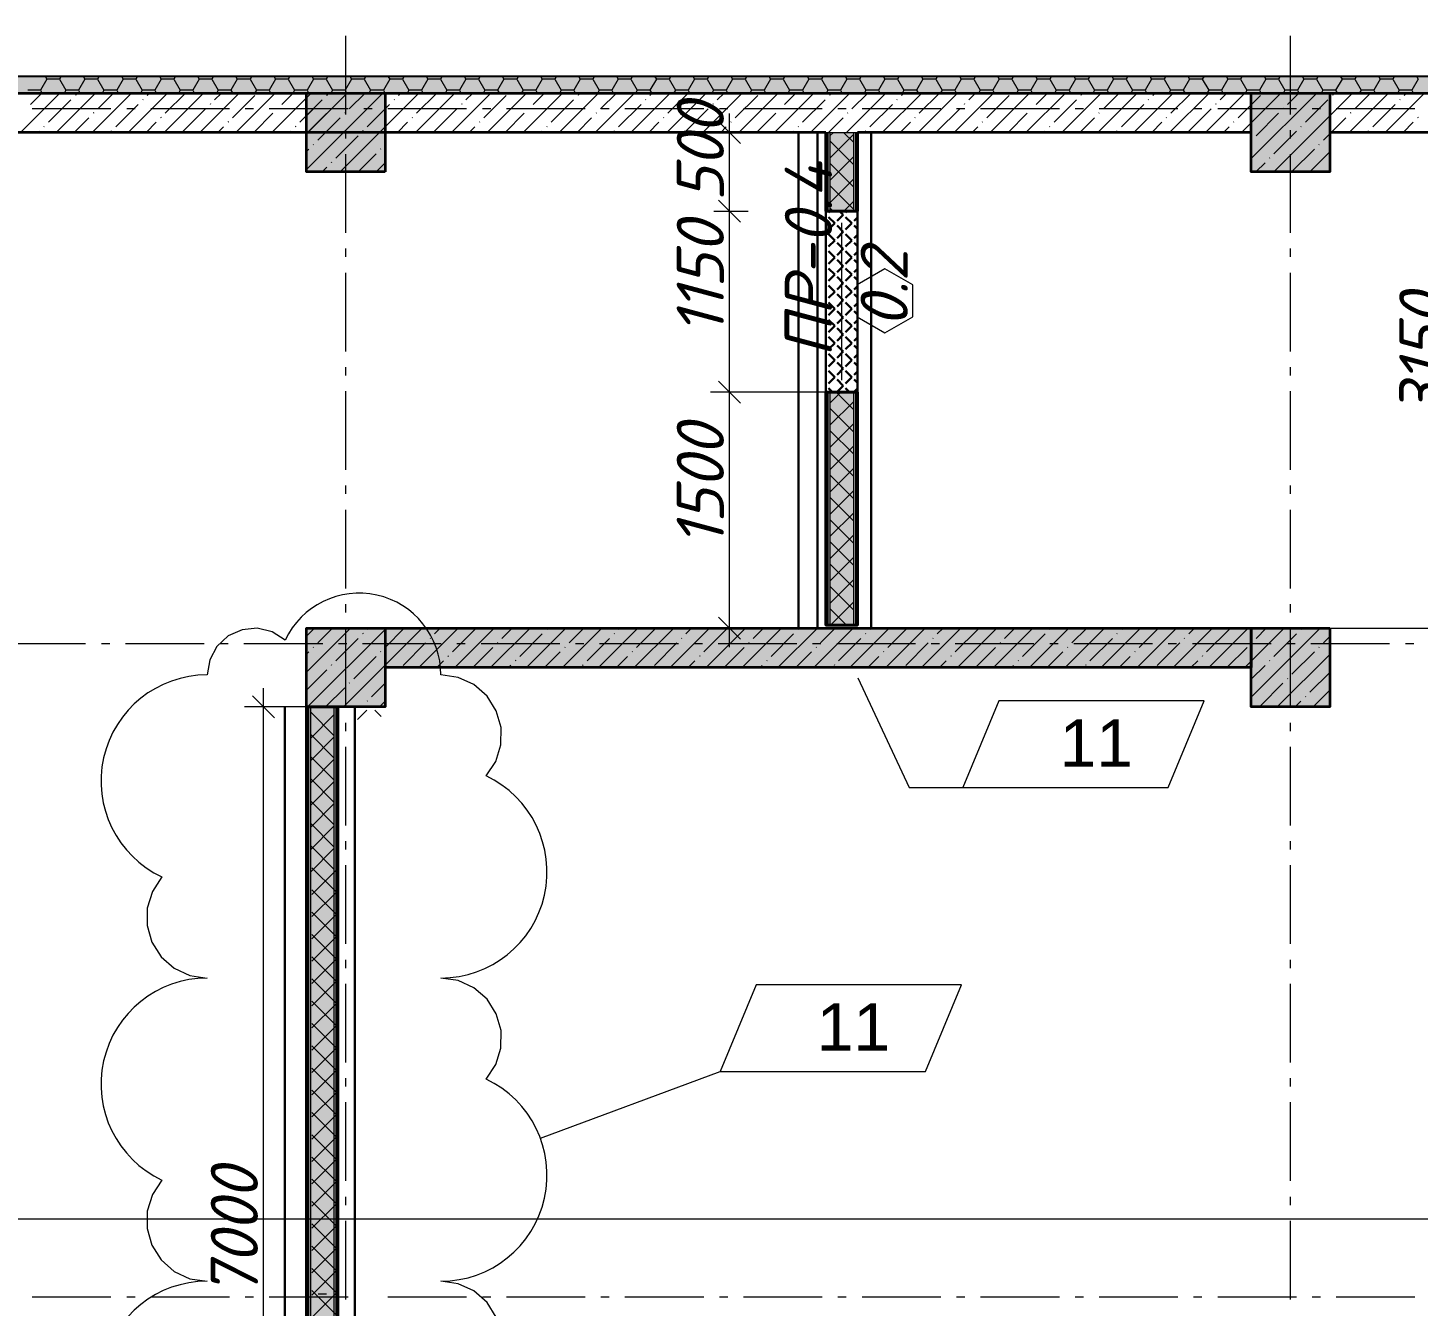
# Model space of a CAD drawing. Header units: millimetres. Extents: x -81576 to 1046824, y -248937 to 691537.
# Drawn here: x 141525 to 150356, y 539514 to 547636 of the extents above; entities that cross this region are included whole.
import ezdxf

# ---------------------------------------------------------------- set-up
doc = ezdxf.new("R2010")
doc.units = ezdxf.units.MM
for name, color, linetype, lineweight in [('0)', 6, 'Continuous', 30), ('0) расчет', 172, 'Continuous', 30), ('0) факт', 80, 'Continuous', 30), ('0.1) дверной проем', 5, 'Continuous', 30), ('0.2) Шпаклевка подвала и баз и фин', 5, 'Continuous', 30)]:
    doc.layers.add(name, color=color, linetype=linetype, lineweight=lineweight)
doc.layers.add('PDF _Геометрия', color=7, linetype='Continuous', true_color=0x1d1d1d)
doc.layers.add('PDF _Сплошная заливка', color=7, linetype='Continuous', true_color=0xffffff)
doc.layers.add('PDF _Текст', color=7, linetype='Continuous')
doc.styles.add('PDF GOST-Common', font='arial.ttf')
doc.styles.add('PDF ISOCPEUR Italic', font='isocpeui.ttf')

msp = doc.modelspace()

# ---------------------------------------------------------------- hatches: boundary and pattern name
at = {"layer": '0)', "transparency": 33554559}
for points in [[(146594.5, 546471.5), (146607, 546471.5), (146607, 546971.5), (146594.5, 546971.5)], [(146607, 546471.5), (146619.5, 546471.5), (146619.5, 546971.5), (146607, 546971.5)], [(146619.5, 546471.5), (146769.5, 546471.5), (146769.5, 546971.5), (146619.5, 546971.5)], [(146769.5, 546471.5), (146782, 546471.5), (146782, 546971.5), (146769.5, 546971.5)], [(146794.5, 546471.5), (146794.5, 546971.5), (146782, 546971.5), (146782, 546471.5)], [(146594.5, 543841.5), (146607, 543841.5), (146607, 545321.5), (146594.5, 545321.5)], [(146619.5, 543841.5), (146619.5, 545321.5), (146607, 545321.5), (146607, 543841.5)], [(146769.5, 543841.5), (146769.5, 545321.5), (146619.5, 545321.5), (146619.5, 543841.5)], [(146782, 543841.5), (146782, 545321.5), (146769.5, 545321.5), (146769.5, 543841.5)], [(146782, 543841.5), (146794.5, 543841.5), (146794.5, 545321.5), (146782, 545321.5)], [(143307, 536361.5), (143307, 543321.5), (143294.5, 543321.5), (143294.5, 536361.5)], [(143319.5, 536361.5), (143319.5, 543321.5), (143307, 543321.5), (143307, 536361.5)], [(143469.5, 536361.5), (143469.5, 543321.5), (143319.5, 543321.5), (143319.5, 536361.5)], [(143482, 536361.5), (143482, 543321.5), (143469.5, 543321.5), (143469.5, 536361.5)], [(143494.5, 536361.5), (143494.5, 543321.5), (143482, 543321.5), (143482, 536361.5)]]:
    msp.add_hatch(color=256, dxfattribs=at).paths.add_polyline_path(points)
at = {"layer": '0.1) дверной проем', "transparency": 33554687}
h = msp.add_hatch(dxfattribs=at)
h.set_pattern_fill('ANGLE', color=256, scale=11, angle=135)
h.set_pattern_definition([(135, (820185.6, 442133.566), (-54.3305495, -54.3305495), [55.88, -20.955]), (225, (820185.6, 442133.566), (54.3305495, -54.3305495), [55.88, -20.955])])
h.paths.add_polyline_path([(146594.5, 545321.5), (146594.5, 546471.5), (146794.5, 546471.5), (146794.5, 545321.5)])
at = {"layer": 'PDF _Сплошная заливка', "true_color": 0x636466, "transparency": 33554559}
for points in [[(173342.5, 547223.5), (173342.5, 547323.5), (122496.5, 547323.5), (122496.5, 547223.5)], [(173334.5, 547323.5), (173334.5, 547331.5), (122596.5, 547331.5), (122596.5, 547323.5)], [(143294.5, 546721.5), (143794.5, 546721.5), (143794.5, 547221.5), (143294.5, 547221.5)], [(149294.5, 546721.5), (149794.5, 546721.5), (149794.5, 547221.5), (149294.5, 547221.5)], [(143294.5, 543321.5), (143794.5, 543321.5), (143794.5, 543821.5), (143294.5, 543821.5)], [(149294.5, 543571.5), (149294.5, 543821.5), (143794.5, 543821.5), (143794.5, 543571.5)], [(149294.5, 543321.5), (149794.5, 543321.5), (149794.5, 543821.5), (149294.5, 543821.5)]]:
    msp.add_hatch(color=251, dxfattribs=at).paths.add_polyline_path(points)

# ---------------------------------------------------------------- linework, layer by layer
at = {"layer": '0)', "lineweight": 40}
msp.add_lwpolyline([(146794.5, 546971.5), (146794.5, 546471.5), (146594.5, 546471.5), (146594.5, 546971.5)], dxfattribs=at)
at = {"layer": '0)', "lineweight": 9}
for points in [[(146594.5, 546971.5), (146607, 546971.5), (146607, 546471.5)], [(146619.5, 546971.5), (146619.5, 546471.5)], [(146769.5, 546971.5), (146769.5, 546471.5)], [(146782, 546971.5), (146782, 546471.5)], [(146619.5, 546916.9), (146769.5, 546766.9)], [(146769.5, 546816.1), (146619.5, 546666.1)], [(146619.5, 546775.5), (146769.5, 546625.5)], [(146769.5, 546674.6), (146619.5, 546524.6)], [(146619.5, 546634), (146769.5, 546484)], [(146607, 545321.5), (146607, 543841.5)], [(146619.5, 545321.5), (146619.5, 543841.5)], [(146769.5, 545321.5), (146769.5, 543841.5)], [(146782, 545321.5), (146782, 543841.5)], [(146619.5, 545219.8), (146769.5, 545069.8)], [(146769.5, 545119), (146619.5, 544969)], [(146619.5, 545078.4), (146769.5, 544928.4)], [(146769.5, 544977.6), (146619.5, 544827.6)], [(146619.5, 544937), (146769.5, 544787)], [(146769.5, 544836.2), (146619.5, 544686.2)], [(146619.5, 544795.6), (146769.5, 544645.6)], [(146769.5, 544694.7), (146619.5, 544544.7)], [(146619.5, 544654.1), (146769.5, 544504.1)], [(146769.5, 544553.3), (146619.5, 544403.3)], [(146619.5, 544512.7), (146769.5, 544362.7)], [(146769.5, 544411.9), (146619.5, 544261.9)], [(146619.5, 544371.3), (146769.5, 544221.3)], [(143307, 543321.5), (143307, 536361.5)], [(143319.5, 543321.5), (143319.5, 536361.5)], [(143469.5, 543321.5), (143469.5, 536361.5)], [(143482, 543321.5), (143482, 536361.5)], [(143319.5, 543148.7), (143469.5, 542998.7)], [(143469.5, 543128.9), (143319.5, 542978.9)], [(143319.5, 543007.2), (143469.5, 542857.2)], [(143469.5, 542987.5), (143319.5, 542837.5)], [(143329.2, 541875.9), (143479.2, 541725.9)], [(143479.2, 541856.2), (143329.2, 541706.1)], [(143329.2, 541734.4), (143479.2, 541584.4)], [(143479.2, 541714.7), (143329.2, 541564.7)], [(143329.2, 541593), (143479.2, 541443)], [(143479.2, 541573.3), (143329.2, 541423.3)], [(143329.2, 541451.6), (143479.2, 541301.6)], [(143479.2, 541431.9), (143329.2, 541281.9)], [(143329.2, 541168.8), (143479.2, 541018.8)], [(143479.2, 541149), (143329.2, 540999)]]:
    msp.add_lwpolyline(points, dxfattribs=at)
at = {"layer": '0)', "lineweight": 40}
for points in [[(146594.5, 545321.5), (146794.5, 545321.5), (146794.5, 543841.5), (146594.5, 543841.5)], [(143294.5, 543321.5), (143494.5, 543321.5), (143494.5, 536361.5), (143294.5, 536361.5)]]:
    msp.add_lwpolyline(points, close=True, dxfattribs=at)
at = {"layer": '0) расчет'}
for points in [[(146539.5, 543821.5), (146539.5, 546971.5)], [(143601.4, 536321.5), (143601.4, 543321.5)]]:
    msp.add_lwpolyline(points, dxfattribs=at)
at = {"layer": '0) расчет', "color": 1, "lineweight": 9}
msp.add_lwpolyline([(144500.5, 539445.2), (144441.5, 539538.5), (144358.4, 539611.2), (144258.1, 539657.3), (144148.9, 539673.2, 0.801089), (144436, 540957), (144497, 541049), (144529.5, 541154.5), (144530.7, 541264.9), (144500.5, 541371.1), (144441.5, 541464.3), (144358.4, 541537), (144258.1, 541583.2), (144148.9, 541599, 0.801088), (144436, 542882.8), (144497, 542974.8), (144529.5, 543080.3), (144530.7, 543190.7), (144500.5, 543296.9), (144441.5, 543390.1), (144358.4, 543462.8), (144258.1, 543509), (144148.9, 543524.8, 0.801088), (143159.1, 543746.1), (143077.1, 543798.1), (142982.7, 543820.9), (142885.9, 543812), (142797.3, 543772.4), (142726.1, 543706.2), (142680.1, 543620.6), (142664.2, 543524.8, 0.801088), (142377.2, 542240.9), (142316.1, 542148.9), (142283.7, 542043.4), (142282.5, 541933.1), (142312.6, 541826.9), (142371.7, 541733.6), (142454.7, 541660.9), (142555, 541614.8), (142664.2, 541599, 0.801089), (142377.2, 540315.1), (142316.1, 540223.1), (142283.7, 540117.6), (142282.5, 540007.3), (142312.6, 539901.1), (142371.7, 539807.8), (142454.7, 539735.1), (142555, 539689), (142664.2, 539673.2, 0.801088), (142377.2, 538389.3)], format="xyb", dxfattribs=at)
at = {"layer": '0) факт'}
for points in [[(146539.5, 543821.5), (146539.5, 546971.5)], [(143601.4, 536321.5), (143601.4, 543321.5)]]:
    msp.add_lwpolyline(points, dxfattribs=at)
at = {"layer": '0.1) дверной проем'}
msp.add_lwpolyline([(146594.5, 545321.5), (146594.5, 546471.5), (146794.5, 546471.5), (146794.5, 545321.5)], close=True, dxfattribs=at)
at = {"layer": '0.2) Шпаклевка подвала и баз и фин'}
for points in [[(146881.6, 543821.5), (146881.6, 546971.5)], [(146419.9, 543816), (146419.9, 546966)], [(143158, 543321.5), (143158, 536321.5)], [(143601.4, 543321.5), (143601.4, 536321.5)]]:
    msp.add_lwpolyline(points, dxfattribs=at)
at = {"layer": 'PDF _Геометрия', "color": 7, "lineweight": 9}
for points in [[(96492.5, 562848.6), (96492.5, 585473.6), (122496.5, 585473.6), (122496.5, 547331.5), (122496.5, 547221.5), (122494.5, 547221.5), (122494.5, 547223.5), (173334.5, 547223.5), (173444.5, 547223.5), (173444.5, 547221.5), (173442.5, 547221.5), (173442.5, 550136.5), (173442.5, 550246.5), (173444.5, 550246.5), (170404.5, 550246.5), (170396.5, 550246.5)], [(143544.5, 547085.8), (143544.5, 547585.8)], [(149544.5, 547085.8), (149544.5, 547585.8)], [(173342.5, 547223.5), (173342.5, 547221.5), (173334.5, 547221.5), (122494.5, 547221.5), (122494.5, 547323.5), (122496.5, 547323.5)], [(142053.2, 547121.5), (141553.2, 547121.5)], [(142206.1, 547121.5), (142153.2, 547121.5)], [(142806.1, 547121.5), (142306.1, 547121.5)], [(142959, 547121.5), (142906.1, 547121.5)], [(143559, 547121.5), (143059, 547121.5)], [(143712, 547121.5), (143659, 547121.5)], [(144312, 547121.5), (143812, 547121.5)], [(144464.9, 547121.5), (144412, 547121.5)], [(145064.9, 547121.5), (144564.9, 547121.5)], [(145217.8, 547121.5), (145164.9, 547121.5)], [(145817.8, 547121.5), (145317.8, 547121.5)], [(145970.7, 547121.5), (145917.8, 547121.5)], [(145981, 543701.5), (145981, 545321.5), (145981, 546471.5), (145981, 547091.5)], [(146570.7, 547121.5), (146070.7, 547121.5)], [(146723.6, 547121.5), (146670.7, 547121.5)], [(147323.6, 547121.5), (146823.6, 547121.5)], [(147476.5, 547121.5), (147423.6, 547121.5)], [(148076.5, 547121.5), (147576.5, 547121.5)], [(148229.5, 547121.5), (148176.5, 547121.5)], [(148829.5, 547121.5), (148329.5, 547121.5)], [(148982.4, 547121.5), (148929.5, 547121.5)], [(149582.4, 547121.5), (149082.4, 547121.5)], [(149735.3, 547121.5), (149682.4, 547121.5)], [(150335.3, 547121.5), (149835.3, 547121.5)], [(143544.5, 546932.9), (143544.5, 546985.8)], [(145882, 546971.5), (145981, 546971.5), (146101, 546971.5)], [(145911, 547041.5), (145981, 546971.5), (146051, 546901.5)], [(146607, 546971.5), (146619.5, 546971.5), (146769.5, 546971.5), (146782, 546971.5), (146794.5, 546971.5)], [(149544.5, 546932.9), (149544.5, 546985.8)], [(143544.5, 546332.9), (143544.5, 546832.9)], [(149544.5, 546332.9), (149544.5, 546832.9)], [(145911, 546541.5), (145981, 546471.5), (146051, 546401.5)], [(145882, 546471.5), (145981, 546471.5), (146101, 546471.5)], [(146694.5, 545396.5), (146694.5, 546396.5)], [(143544.5, 546180), (143544.5, 546232.9)], [(149544.5, 546180), (149544.5, 546232.9)], [(143544.5, 545580), (143544.5, 546080)], [(149544.5, 545580), (149544.5, 546080)], [(143544.5, 545427.1), (143544.5, 545480)], [(149544.5, 545427.1), (149544.5, 545480)], [(145911, 545391.5), (145981, 545321.5), (146051, 545251.5)], [(143544.5, 544827.1), (143544.5, 545327.1)], [(146594.5, 545321.5), (145981, 545321.5), (145861, 545321.5)], [(149544.5, 544827.1), (149544.5, 545327.1)], [(146794.5, 545078.5), (146794.5, 545071.5)], [(143544.5, 544674.2), (143544.5, 544727.1)], [(149544.5, 544674.2), (149544.5, 544727.1)], [(143544.5, 544074.2), (143544.5, 544574.2)], [(149544.5, 544074.2), (149544.5, 544574.2)], [(143544.5, 543921.3), (143544.5, 543974.2)], [(149544.5, 543921.3), (149544.5, 543974.2)], [(145911, 543891.5), (145981, 543821.5), (146051, 543751.5)], [(143544.5, 543321.3), (143544.5, 543821.3)], [(146246.8, 543821.5), (145981, 543821.5), (145861, 543821.5)], [(149544.5, 543321.3), (149544.5, 543821.3)], [(149794.5, 543821.5), (150570.2, 543821.5), (150690.2, 543821.5)], [(141892.1, 543721.5), (141392.1, 543721.5)], [(142045, 543721.5), (141992.1, 543721.5)], [(142645, 543721.5), (142145, 543721.5)], [(142797.9, 543721.5), (142745, 543721.5)], [(143397.9, 543721.5), (142897.9, 543721.5)], [(143550.8, 543721.5), (143497.9, 543721.5)], [(144150.8, 543721.5), (143650.8, 543721.5)], [(144303.7, 543721.5), (144250.8, 543721.5)], [(144903.8, 543721.5), (144403.7, 543721.5)], [(145056.7, 543721.5), (145003.8, 543721.5)], [(145656.7, 543721.5), (145156.7, 543721.5)], [(145809.6, 543721.5), (145756.7, 543721.5)], [(146409.6, 543721.5), (145909.6, 543721.5)], [(146562.5, 543721.5), (146509.6, 543721.5)], [(147162.5, 543721.5), (146662.5, 543721.5)], [(147315.4, 543721.5), (147262.5, 543721.5)], [(147915.4, 543721.5), (147415.4, 543721.5)], [(148068.3, 543721.5), (148015.4, 543721.5)], [(148668.3, 543721.5), (148168.3, 543721.5)], [(148821.3, 543721.5), (148768.3, 543721.5)], [(149421.3, 543721.5), (148921.3, 543721.5)], [(149574.2, 543721.5), (149521.3, 543721.5)], [(150174.2, 543721.5), (149674.2, 543721.5)], [(150327.1, 543721.5), (150274.2, 543721.5)], [(143021.4, 536201.5), (143021.4, 543441.5)], [(146796.3, 543506), (147122.9, 542809.2), (147463.8, 542809.2)], [(142951.4, 543391.5), (143021.4, 543321.5), (143091.4, 543251.5)], [(143294.5, 543321.5), (143021.4, 543321.5), (142901.4, 543321.5)], [(143544.5, 543168.3), (143544.5, 543221.3)], [(149544.5, 543168.3), (149544.5, 543221.3)], [(143544.5, 542568.3), (143544.5, 543068.3)], [(149544.5, 542568.3), (149544.5, 543068.3)], [(143544.5, 542415.4), (143544.5, 542468.3)], [(149544.5, 542415.4), (149544.5, 542468.3)], [(143544.5, 541815.4), (143544.5, 542315.4)], [(149544.5, 541815.4), (149544.5, 542315.4)], [(143544.5, 541662.5), (143544.5, 541715.4)], [(149544.5, 541662.5), (149544.5, 541715.4)], [(143544.5, 541062.5), (143544.5, 541562.5)], [(149544.5, 541062.5), (149544.5, 541562.5)], [(144780.8, 540581.8), (145922, 541005.6)], [(143544.5, 540909.6), (143544.5, 540962.5)], [(149544.5, 540909.6), (149544.5, 540962.5)], [(143544.5, 540309.6), (143544.5, 540809.6)], [(149544.5, 540309.6), (149544.5, 540809.6)], [(143544.5, 540156.7), (143544.5, 540209.6)], [(149544.5, 540156.7), (149544.5, 540209.6)], [(143544.5, 539556.7), (143544.5, 540056.7)], [(149544.5, 539556.7), (149544.5, 540056.7)], [(142053.2, 539571.5), (141553.2, 539571.5)], [(142206.1, 539571.5), (142153.2, 539571.5)], [(142806.1, 539571.5), (142306.1, 539571.5)], [(142959, 539571.5), (142906.1, 539571.5)], [(143559, 539571.5), (143059, 539571.5)], [(143421.6, 539591.5), (143368.7, 539591.5)], [(144312, 539571.5), (143812, 539571.5)], [(144464.9, 539571.5), (144412, 539571.5)], [(145064.9, 539571.5), (144564.9, 539571.5)], [(145217.8, 539571.5), (145164.9, 539571.5)], [(145817.8, 539571.5), (145317.8, 539571.5)], [(145970.7, 539571.5), (145917.8, 539571.5)], [(146570.7, 539571.5), (146070.7, 539571.5)], [(146723.6, 539571.5), (146670.7, 539571.5)], [(147323.6, 539571.5), (146823.6, 539571.5)], [(147476.5, 539571.5), (147423.6, 539571.5)], [(148076.5, 539571.5), (147576.5, 539571.5)], [(148229.5, 539571.5), (148176.5, 539571.5)], [(148829.5, 539571.5), (148329.5, 539571.5)], [(148982.4, 539571.5), (148929.5, 539571.5)], [(149582.4, 539571.5), (149082.4, 539571.5)], [(149735.3, 539571.5), (149682.4, 539571.5)], [(150335.3, 539571.5), (149835.3, 539571.5)]]:
    msp.add_lwpolyline(points, dxfattribs=at)
at = {"layer": 'PDF _Геометрия', "color": 7, "lineweight": 35}
for points in [[(124744.5, 546971.5), (124744.5, 547221.5), (119099.5, 547221.5), (108544.5, 547221.5), (104419.5, 547221.5), (103764.5, 547221.5), (103764.5, 546971.5), (104419.5, 546971.5), (108544.5, 546971.5), (119099.5, 546971.5), (124744.5, 546971.5), (122554.5, 546971.5), (122554.5, 547221.5), (173444.5, 547221.5), (173444.5, 550246.5), (170319.5, 550246.5), (170319.5, 550496.5), (173444.5, 550496.5), (173444.5, 556296.6), (170294.5, 556296.6)], [(146594.5, 546971.5), (140794.5, 546971.5)], [(149294.5, 546971.5), (146794.5, 546971.5)], [(152294.5, 546971.5), (149794.5, 546971.5)], [(143734.5, 543821.5), (149294.5, 543821.5), (149294.5, 543571.5), (143794.5, 543571.5)]]:
    msp.add_lwpolyline(points, dxfattribs=at)
at = {"layer": 'PDF _Геометрия', "color": 7, "lineweight": 13}
for points in [[(173334.5, 547323.5), (122596.5, 547323.5)], [(122604.5, 547331.5), (173334.5, 547331.5)]]:
    msp.add_lwpolyline(points, dxfattribs=at)
at = {"layer": 'PDF _Геометрия', "lineweight": 9}
for points in [[(141637.4, 547323.5), (141646, 547308.7)], [(141735.2, 547323.5), (141726.7, 547308.7)], [(141879.3, 547323.5), (141887.9, 547308.7)], [(141977.2, 547323.5), (141968.6, 547308.7)], [(142121.3, 547323.5), (142129.9, 547308.7)], [(142219.1, 547323.5), (142210.5, 547308.7)], [(142363.2, 547323.5), (142371.8, 547308.7)], [(142461, 547323.5), (142452.5, 547308.7)], [(142605.2, 547323.5), (142613.7, 547308.7)], [(142703, 547323.5), (142694.4, 547308.7)], [(142847.1, 547323.5), (142855.7, 547308.7)], [(142944.9, 547323.5), (142936.3, 547308.7)], [(143089, 547323.5), (143097.6, 547308.7)], [(143186.9, 547323.5), (143178.3, 547308.7)], [(143331, 547323.5), (143339.6, 547308.7)], [(143428.8, 547323.5), (143420.2, 547308.7)], [(143572.9, 547323.5), (143581.5, 547308.7)], [(143670.7, 547323.5), (143662.1, 547308.7)], [(143814.8, 547323.5), (143823.4, 547308.7)], [(143912.7, 547323.5), (143904.1, 547308.7)], [(144056.8, 547323.5), (144065.4, 547308.7)], [(144154.6, 547323.5), (144146, 547308.7)], [(144298.7, 547323.5), (144307.3, 547308.7)], [(144396.5, 547323.5), (144387.9, 547308.7)], [(144540.6, 547323.5), (144549.2, 547308.7)], [(144638.5, 547323.5), (144629.9, 547308.7)], [(144782.6, 547323.5), (144791.2, 547308.7)], [(144880.4, 547323.5), (144871.8, 547308.7)], [(145024.5, 547323.5), (145033.1, 547308.7)], [(145122.3, 547323.5), (145113.7, 547308.7)], [(145266.4, 547323.5), (145275, 547308.7)], [(145364.3, 547323.5), (145355.7, 547308.7)], [(145508.4, 547323.5), (145517, 547308.7)], [(145606.2, 547323.5), (145597.6, 547308.7)], [(145750.3, 547323.5), (145758.9, 547308.7)], [(145848.1, 547323.5), (145839.5, 547308.7)], [(145992.2, 547323.5), (146000.8, 547308.7)], [(146090.1, 547323.5), (146081.5, 547308.7)], [(146234.2, 547323.5), (146242.8, 547308.7)], [(146332, 547323.5), (146323.4, 547308.7)], [(146476.1, 547323.5), (146484.7, 547308.7)], [(146573.9, 547323.5), (146565.4, 547308.7)], [(146718.1, 547323.5), (146726.6, 547308.7)], [(146815.9, 547323.5), (146807.3, 547308.7)], [(146960, 547323.5), (146968.6, 547308.7)], [(147057.8, 547323.5), (147049.2, 547308.7)], [(147201.9, 547323.5), (147210.5, 547308.7)], [(147299.7, 547323.5), (147291.2, 547308.7)], [(147443.9, 547323.5), (147452.4, 547308.7)], [(147541.7, 547323.5), (147533.1, 547308.7)], [(147685.8, 547323.5), (147694.4, 547308.7)], [(147783.6, 547323.5), (147775, 547308.7)], [(147927.7, 547323.5), (147936.3, 547308.7)], [(148025.6, 547323.5), (148017, 547308.7)], [(148169.7, 547323.5), (148178.3, 547308.7)], [(148267.5, 547323.5), (148258.9, 547308.7)], [(148411.6, 547323.5), (148420.2, 547308.7)], [(148509.4, 547323.5), (148500.8, 547308.7)], [(148653.5, 547323.5), (148662.1, 547308.7)], [(148751.4, 547323.5), (148742.8, 547308.7)], [(148895.5, 547323.5), (148904.1, 547308.7)], [(148993.3, 547323.5), (148984.7, 547308.7)], [(149137.4, 547323.5), (149146, 547308.7)], [(149235.2, 547323.5), (149226.6, 547308.7)], [(149379.3, 547323.5), (149387.9, 547308.7)], [(149477.2, 547323.5), (149468.6, 547308.7)], [(149621.3, 547323.5), (149629.9, 547308.7)], [(149719.1, 547323.5), (149710.5, 547308.7)], [(149863.2, 547323.5), (149871.8, 547308.7)], [(149961, 547323.5), (149952.4, 547308.7)], [(150105.1, 547323.5), (150113.7, 547308.7)], [(150203, 547323.5), (150194.4, 547308.7)], [(150347.1, 547323.5), (150355.7, 547308.7)], [(141605.7, 547238.8), (141525, 547238.8)], [(141646, 547308.7), (141605.7, 547238.8)], [(141605.7, 547238.8), (141614.5, 547223.5)], [(141726.7, 547308.7), (141646, 547308.7)], [(141726.7, 547308.7), (141767, 547238.8)], [(141767, 547238.8), (141758.2, 547223.5)], [(141847.6, 547238.8), (141767, 547238.8)], [(141887.9, 547308.7), (141847.6, 547238.8)], [(141847.6, 547238.8), (141856.4, 547223.5)], [(141968.6, 547308.7), (141887.9, 547308.7)], [(141968.6, 547308.7), (142008.9, 547238.8)], [(142008.9, 547238.8), (142000.1, 547223.5)], [(142089.6, 547238.8), (142008.9, 547238.8)], [(142129.9, 547308.7), (142089.6, 547238.8)], [(142089.6, 547238.8), (142098.4, 547223.5)], [(142210.5, 547308.7), (142129.9, 547308.7)], [(142210.5, 547308.7), (142250.8, 547238.8)], [(142250.8, 547238.8), (142242, 547223.5)], [(142331.5, 547238.8), (142250.9, 547238.8)], [(142371.8, 547308.7), (142331.5, 547238.8)], [(142331.5, 547238.8), (142340.3, 547223.5)], [(142452.5, 547308.7), (142371.8, 547308.7)], [(142452.5, 547308.7), (142492.8, 547238.8)], [(142492.8, 547238.8), (142484, 547223.5)], [(142573.4, 547238.8), (142492.8, 547238.8)], [(142613.7, 547308.7), (142573.4, 547238.8)], [(142573.4, 547238.8), (142582.2, 547223.5)], [(142694.4, 547308.7), (142613.8, 547308.7)], [(142694.4, 547308.7), (142734.7, 547238.8)], [(142734.7, 547238.8), (142725.9, 547223.5)], [(142815.4, 547238.8), (142734.7, 547238.8)], [(142855.7, 547308.7), (142815.4, 547238.8)], [(142815.4, 547238.8), (142824.2, 547223.5)], [(142936.3, 547308.7), (142855.7, 547308.7)], [(142936.3, 547308.7), (142976.6, 547238.8)], [(142976.7, 547238.8), (142967.8, 547223.5)], [(143057.3, 547238.8), (142976.7, 547238.8)], [(143097.6, 547308.7), (143057.3, 547238.8)], [(143057.3, 547238.8), (143066.1, 547223.5)], [(143178.3, 547308.7), (143097.6, 547308.7)], [(143178.3, 547308.7), (143218.6, 547238.8)], [(143218.6, 547238.8), (143209.8, 547223.5)], [(143299.2, 547238.8), (143218.6, 547238.8)], [(143339.6, 547308.7), (143299.2, 547238.8)], [(143299.2, 547238.8), (143308, 547223.5)], [(143420.2, 547308.7), (143339.6, 547308.7)], [(143420.2, 547308.7), (143460.5, 547238.8)], [(143460.5, 547238.8), (143451.7, 547223.5)], [(143541.2, 547238.8), (143460.5, 547238.8)], [(143581.5, 547308.7), (143541.2, 547238.8)], [(143541.2, 547238.8), (143550, 547223.5)], [(143662.1, 547308.7), (143581.5, 547308.7)], [(143662.1, 547308.7), (143702.5, 547238.8)], [(143702.5, 547238.8), (143693.6, 547223.5)], [(143783.1, 547238.8), (143702.5, 547238.8)], [(143823.4, 547308.7), (143783.1, 547238.8)], [(143783.1, 547238.8), (143791.9, 547223.5)], [(143904.1, 547308.7), (143823.4, 547308.7)], [(143904.1, 547308.7), (143944.4, 547238.8)], [(143944.4, 547238.8), (143935.6, 547223.5)], [(144025, 547238.8), (143944.4, 547238.8)], [(144065.4, 547308.7), (144025, 547238.8)], [(144025, 547238.8), (144033.9, 547223.5)], [(144146, 547308.7), (144065.4, 547308.7)], [(144146, 547308.7), (144186.3, 547238.8)], [(144186.3, 547238.8), (144177.5, 547223.5)], [(144267, 547238.8), (144186.3, 547238.8)], [(144307.3, 547308.7), (144267, 547238.8)], [(144267, 547238.8), (144275.8, 547223.5)], [(144387.9, 547308.7), (144307.3, 547308.7)], [(144387.9, 547308.7), (144428.3, 547238.8)], [(144428.3, 547238.8), (144419.4, 547223.5)], [(144508.9, 547238.8), (144428.3, 547238.8)], [(144549.2, 547308.7), (144508.9, 547238.8)], [(144508.9, 547238.8), (144517.7, 547223.5)], [(144629.9, 547308.7), (144549.2, 547308.7)], [(144629.9, 547308.7), (144670.2, 547238.8)], [(144670.2, 547238.8), (144661.4, 547223.5)], [(144750.8, 547238.8), (144670.2, 547238.8)], [(144791.2, 547308.7), (144750.8, 547238.8)], [(144750.8, 547238.8), (144759.7, 547223.5)], [(144871.8, 547308.7), (144791.2, 547308.7)], [(144871.8, 547308.7), (144912.1, 547238.8)], [(144912.1, 547238.8), (144903.3, 547223.5)], [(144992.8, 547238.8), (144912.1, 547238.8)], [(145033.1, 547308.7), (144992.8, 547238.8)], [(144992.8, 547238.8), (145001.6, 547223.5)], [(145113.8, 547308.7), (145033.1, 547308.7)], [(145113.7, 547308.7), (145154.1, 547238.8)], [(145154.1, 547238.8), (145145.2, 547223.5)], [(145234.7, 547238.8), (145154.1, 547238.8)], [(145275, 547308.7), (145234.7, 547238.8)], [(145234.7, 547238.8), (145243.5, 547223.5)], [(145355.7, 547308.7), (145275, 547308.7)], [(145355.7, 547308.7), (145396, 547238.8)], [(145396, 547238.8), (145387.2, 547223.5)], [(145476.7, 547238.8), (145396, 547238.8)], [(145517, 547308.7), (145476.6, 547238.8)], [(145476.6, 547238.8), (145485.5, 547223.5)], [(145597.6, 547308.7), (145517, 547308.7)], [(145597.6, 547308.7), (145637.9, 547238.8)], [(145637.9, 547238.8), (145629.1, 547223.5)], [(145718.6, 547238.8), (145637.9, 547238.8)], [(145758.9, 547308.7), (145718.6, 547238.8)], [(145718.6, 547238.8), (145727.4, 547223.5)], [(145839.6, 547308.7), (145758.9, 547308.7)], [(145839.5, 547308.7), (145879.9, 547238.8)], [(145879.9, 547238.8), (145871, 547223.5)], [(145960.5, 547238.8), (145879.9, 547238.8)], [(146000.8, 547308.7), (145960.5, 547238.8)], [(145960.5, 547238.8), (145969.3, 547223.5)], [(146081.5, 547308.7), (146000.8, 547308.7)], [(146081.5, 547308.7), (146121.8, 547238.8)], [(146121.8, 547238.8), (146113, 547223.5)], [(146202.5, 547238.8), (146121.8, 547238.8)], [(146242.8, 547308.7), (146202.5, 547238.8)], [(146202.5, 547238.8), (146211.3, 547223.5)], [(146323.4, 547308.7), (146242.8, 547308.7)], [(146323.4, 547308.7), (146363.7, 547238.8)], [(146363.7, 547238.8), (146354.9, 547223.5)], [(146444.4, 547238.8), (146363.7, 547238.8)], [(146484.7, 547308.7), (146444.4, 547238.8)], [(146444.4, 547238.8), (146453.2, 547223.5)], [(146565.4, 547308.7), (146484.7, 547308.7)], [(146565.4, 547308.7), (146605.7, 547238.8)], [(146605.7, 547238.8), (146596.9, 547223.5)], [(146686.3, 547238.8), (146605.7, 547238.8)], [(146726.6, 547308.7), (146686.3, 547238.8)], [(146686.3, 547238.8), (146695.1, 547223.5)], [(146807.3, 547308.7), (146726.7, 547308.7)], [(146807.3, 547308.7), (146847.6, 547238.8)], [(146847.6, 547238.8), (146838.8, 547223.5)], [(146928.3, 547238.8), (146847.6, 547238.8)], [(146968.6, 547308.7), (146928.3, 547238.8)], [(146928.3, 547238.8), (146937.1, 547223.5)], [(147049.2, 547308.7), (146968.6, 547308.7)], [(147049.2, 547308.7), (147089.5, 547238.8)], [(147089.5, 547238.8), (147080.7, 547223.5)], [(147170.2, 547238.8), (147089.6, 547238.8)], [(147210.5, 547308.7), (147170.2, 547238.8)], [(147170.2, 547238.8), (147179, 547223.5)], [(147291.2, 547308.7), (147210.5, 547308.7)], [(147291.2, 547308.7), (147331.5, 547238.8)], [(147331.5, 547238.8), (147322.7, 547223.5)], [(147412.1, 547238.8), (147331.5, 547238.8)], [(147452.5, 547308.7), (147412.1, 547238.8)], [(147412.1, 547238.8), (147420.9, 547223.5)], [(147533.1, 547308.7), (147452.5, 547308.7)], [(147533.1, 547308.7), (147573.4, 547238.8)], [(147573.4, 547238.8), (147564.6, 547223.5)], [(147654.1, 547238.8), (147573.4, 547238.8)], [(147694.4, 547308.7), (147654.1, 547238.8)], [(147654.1, 547238.8), (147662.9, 547223.5)], [(147775, 547308.7), (147694.4, 547308.7)], [(147775, 547308.7), (147815.4, 547238.8)], [(147815.4, 547238.8), (147806.5, 547223.5)], [(147896, 547238.8), (147815.4, 547238.8)], [(147936.3, 547308.7), (147896, 547238.8)], [(147896, 547238.8), (147904.8, 547223.5)], [(148017, 547308.7), (147936.3, 547308.7)], [(148017, 547308.7), (148057.3, 547238.8)], [(148057.3, 547238.8), (148048.5, 547223.5)], [(148137.9, 547238.8), (148057.3, 547238.8)], [(148178.3, 547308.7), (148137.9, 547238.8)], [(148137.9, 547238.8), (148146.8, 547223.5)], [(148258.9, 547308.7), (148178.3, 547308.7)], [(148258.9, 547308.7), (148299.2, 547238.8)], [(148299.2, 547238.8), (148290.4, 547223.5)], [(148379.9, 547238.8), (148299.2, 547238.8)], [(148420.2, 547308.7), (148379.9, 547238.8)], [(148379.9, 547238.8), (148388.7, 547223.5)], [(148500.8, 547308.7), (148420.2, 547308.7)], [(148500.8, 547308.7), (148541.2, 547238.8)], [(148541.2, 547238.8), (148532.3, 547223.5)], [(148621.8, 547238.8), (148541.2, 547238.8)], [(148662.1, 547308.7), (148621.8, 547238.8)], [(148621.8, 547238.8), (148630.6, 547223.5)], [(148742.8, 547308.7), (148662.1, 547308.7)], [(148742.8, 547308.7), (148783.1, 547238.8)], [(148783.1, 547238.8), (148774.3, 547223.5)], [(148863.7, 547238.8), (148783.1, 547238.8)], [(148904.1, 547308.7), (148863.7, 547238.8)], [(148863.7, 547238.8), (148872.6, 547223.5)], [(148984.7, 547308.7), (148904.1, 547308.7)], [(148984.7, 547308.7), (149025, 547238.8)], [(149025, 547238.8), (149016.2, 547223.5)], [(149105.7, 547238.8), (149025, 547238.8)], [(149146, 547308.7), (149105.7, 547238.8)], [(149105.7, 547238.8), (149114.5, 547223.5)], [(149226.6, 547308.7), (149146, 547308.7)], [(149226.6, 547308.7), (149267, 547238.8)], [(149267, 547238.8), (149258.1, 547223.5)], [(149347.6, 547238.8), (149267, 547238.8)], [(149387.9, 547308.7), (149347.6, 547238.8)], [(149347.6, 547238.8), (149356.4, 547223.5)], [(149468.6, 547308.7), (149387.9, 547308.7)], [(149468.6, 547308.7), (149508.9, 547238.8)], [(149508.9, 547238.8), (149500.1, 547223.5)], [(149589.6, 547238.8), (149508.9, 547238.8)], [(149629.9, 547308.7), (149589.5, 547238.8)], [(149589.5, 547238.8), (149598.4, 547223.5)], [(149710.5, 547308.7), (149629.9, 547308.7)], [(149710.5, 547308.7), (149750.8, 547238.8)], [(149750.8, 547238.8), (149742, 547223.5)], [(149831.5, 547238.8), (149750.8, 547238.8)], [(149871.8, 547308.7), (149831.5, 547238.8)], [(149831.5, 547238.8), (149840.3, 547223.5)], [(149952.5, 547308.7), (149871.8, 547308.7)], [(149952.4, 547308.7), (149992.8, 547238.8)], [(149992.8, 547238.8), (149983.9, 547223.5)], [(150073.4, 547238.8), (149992.8, 547238.8)], [(150113.7, 547308.7), (150073.4, 547238.8)], [(150073.4, 547238.8), (150082.2, 547223.5)], [(150194.4, 547308.7), (150113.7, 547308.7)], [(150194.4, 547308.7), (150234.7, 547238.8)], [(150234.7, 547238.8), (150225.9, 547223.5)], [(150315.4, 547238.8), (150234.7, 547238.8)], [(150355.7, 547308.7), (150315.3, 547238.8)], [(150315.3, 547238.8), (150324.2, 547223.5)], [(141727.9, 547221.5), (141477.9, 546971.5)], [(141613.9, 547221.5), (141541.9, 547149.6)], [(141798.5, 547178.1), (141655.9, 547035.5)], [(141956, 547221.5), (141706, 546971.5)], [(141829.4, 547209), (141827, 547206.6)], [(142184.1, 547221.5), (141934.1, 546971.5)], [(142070.1, 547221.5), (141969.6, 547121.1)], [(142226.2, 547149.6), (142083.6, 547007)], [(142412.2, 547221.5), (142162.2, 546971.5)], [(142257.1, 547180.5), (142254.7, 547178.1)], [(142298.2, 547221.5), (142283.2, 547206.6)], [(142640.3, 547221.5), (142390.3, 546971.5)], [(142526.3, 547221.5), (142397.3, 547092.5)], [(142868.4, 547221.5), (142618.4, 546971.5)], [(142684.7, 547151.9), (142682.4, 547149.6)], [(142754.4, 547221.5), (142710.9, 547178.1)], [(142967.5, 547206.6), (142824.9, 547064)], [(143096.5, 547221.5), (142846.5, 546971.5)], [(143294.5, 547191.4), (143324.6, 547221.5), (143074.6, 546971.5)], [(143210.6, 547221.5), (143138.6, 547149.6)], [(143294.5, 547077.4), (143395.2, 547178.1), (143252.6, 547035.5)], [(143294.5, 546963.3), (143552.7, 547221.5), (143302.7, 546971.5)], [(143294.5, 546735.2), (143780.8, 547221.5), (143530.8, 546971.5)], [(143822.9, 547149.6), (143680.3, 547007), (143794.5, 547121.2)], [(144008.9, 547221.5), (143758.9, 546971.5)], [(143853.8, 547180.5), (143851.4, 547178.1)], [(143894.8, 547221.5), (143879.9, 547206.6)], [(144237, 547221.5), (143987, 546971.5)], [(144122.9, 547221.5), (143993.9, 547092.5)], [(144465.1, 547221.5), (144215.1, 546971.5)], [(144281.4, 547151.9), (144279.1, 547149.6)], [(144351, 547221.5), (144307.6, 547178.1)], [(144564.2, 547206.6), (144421.6, 547064)], [(144693.2, 547221.5), (144443.2, 546971.5)], [(144921.3, 547221.5), (144671.3, 546971.5)], [(144807.2, 547221.5), (144735.3, 547149.6)], [(144991.9, 547178.1), (144849.3, 547035.5)], [(145149.4, 547221.5), (144899.4, 546971.5)], [(145022.8, 547209), (145020.4, 547206.6)], [(145377.5, 547221.5), (145127.5, 546971.5)], [(145263.4, 547221.5), (145162.9, 547121.1)], [(145419.6, 547149.6), (145277, 547007)], [(145605.6, 547221.5), (145355.6, 546971.5)], [(145450.4, 547180.5), (145448.1, 547178.1)], [(145491.5, 547221.5), (145476.6, 547206.6)], [(145833.7, 547221.5), (145583.7, 546971.5)], [(145719.6, 547221.5), (145590.6, 547092.5)], [(146061.8, 547221.5), (145811.8, 546971.5)], [(145878.1, 547151.9), (145875.8, 547149.6)], [(145947.7, 547221.5), (145904.3, 547178.1)], [(146160.9, 547206.6), (146018.3, 547064)], [(146289.9, 547221.5), (146039.9, 546971.5)], [(146518, 547221.5), (146268, 546971.5)], [(146403.9, 547221.5), (146332, 547149.6)], [(146588.6, 547178.1), (146446, 547035.5)], [(146746.1, 547221.5), (146496.1, 546971.5)], [(146619.4, 547209), (146617.1, 547206.6)], [(146974.2, 547221.5), (146724.2, 546971.5)], [(146860.1, 547221.5), (146759.6, 547121.1)], [(147016.3, 547149.6), (146873.7, 547007)], [(147202.3, 547221.5), (146952.3, 546971.5)], [(147047.1, 547180.5), (147044.8, 547178.1)], [(147088.2, 547221.5), (147073.3, 547206.6)], [(147430.4, 547221.5), (147180.4, 546971.5)], [(147316.3, 547221.5), (147187.3, 547092.5)], [(147658.5, 547221.5), (147408.5, 546971.5)], [(147474.8, 547151.9), (147472.4, 547149.6)], [(147544.4, 547221.5), (147501, 547178.1)], [(147757.6, 547206.6), (147615, 547064)], [(147886.6, 547221.5), (147636.6, 546971.5)], [(148114.7, 547221.5), (147864.7, 546971.5)], [(148000.6, 547221.5), (147928.6, 547149.6)], [(148185.3, 547178.1), (148042.7, 547035.5)], [(148342.8, 547221.5), (148092.8, 546971.5)], [(148216.1, 547209), (148213.8, 547206.6)], [(148570.9, 547221.5), (148320.9, 546971.5)], [(148456.8, 547221.5), (148356.3, 547121.1)], [(148612.9, 547149.6), (148470.4, 547007)], [(148799, 547221.5), (148549, 546971.5)], [(148643.8, 547180.5), (148641.5, 547178.1)], [(148684.9, 547221.5), (148670, 547206.6)], [(149027.1, 547221.5), (148777.1, 546971.5)], [(148913, 547221.5), (148784, 547092.5)], [(149255.2, 547221.5), (149005.2, 546971.5)], [(149071.5, 547151.9), (149069.1, 547149.6)], [(149141.1, 547221.5), (149097.7, 547178.1)], [(149354.3, 547206.6), (149294.5, 547146.8), (149211.7, 547064)], [(149483.3, 547221.5), (149294.5, 547032.8), (149233.3, 546971.5)], [(149711.4, 547221.5), (149294.5, 546804.7)], [(149939.5, 547221.5), (149794.5, 547076.6), (149439.5, 546721.5)], [(149597.3, 547221.5), (149525.3, 547149.6)], [(149781.9, 547178.1), (149639.4, 547035.5)], [(149812.8, 547209), (149810.5, 547206.6)], [(150167.6, 547221.5), (149917.6, 546971.5)], [(150053.5, 547221.5), (149953, 547121.1)], [(150209.6, 547149.6), (150067.1, 547007)], [(150395.7, 547221.5), (150145.7, 546971.5)], [(150240.5, 547180.5), (150238.1, 547178.1)], [(150281.6, 547221.5), (150266.7, 547206.6)], [(141912.5, 547064), (141820.1, 546971.5)], [(141943.4, 547094.9), (141941.1, 547092.5)], [(142371.1, 547066.4), (142368.7, 547064)], [(142653.9, 547121.1), (142511.3, 546978.5)], [(143081.5, 547092.5), (142960.6, 546971.5)], [(143112.4, 547123.4), (143110.1, 547121.1)], [(143366.7, 546921.5), (143509.2, 547064), (143416.7, 546971.5)], [(143967.8, 547066.4), (143965.4, 547064)], [(144250.6, 547121.1), (144108, 546978.5)], [(144678.2, 547092.5), (144557.2, 546971.5)], [(144709.1, 547123.4), (144706.8, 547121.1)], [(145105.9, 547064), (145013.4, 546971.5)], [(145136.8, 547094.9), (145134.4, 547092.5)], [(145564.5, 547066.4), (145562.1, 547064)], [(145847.2, 547121.1), (145704.7, 546978.5)], [(146274.9, 547092.5), (146153.9, 546971.5)], [(146305.8, 547123.4), (146303.4, 547121.1)], [(146702.6, 547064), (146610.1, 546971.5)], [(146733.5, 547094.9), (146731.1, 547092.5)], [(147161.2, 547066.4), (147158.8, 547064)], [(147443.9, 547121.1), (147301.4, 546978.5)], [(147871.6, 547092.5), (147750.6, 546971.5)], [(147902.5, 547123.4), (147900.1, 547121.1)], [(148299.3, 547064), (148206.8, 546971.5)], [(148330.2, 547094.9), (148327.8, 547092.5)], [(148757.9, 547066.4), (148755.5, 547064)], [(149040.6, 547121.1), (148898.1, 546978.5)], [(149468.3, 547092.5), (149325.7, 546950)], [(149499.2, 547123.4), (149496.8, 547121.1)], [(149896, 547064), (149803.5, 546971.5)], [(149926.9, 547094.9), (149924.5, 547092.5)], [(150354.6, 547066.4), (150352.2, 547064)], [(141598.9, 546978.5), (141592, 546971.5)], [(141629.8, 547009.4), (141627.4, 547007)], [(142057.5, 546980.9), (142055.1, 546978.5)], [(142340.2, 547035.5), (142276.3, 546971.5)], [(142767.9, 547007), (142732.5, 546971.5)], [(142798.8, 547037.9), (142796.4, 547035.5)], [(143195.6, 546978.5), (143188.7, 546971.5)], [(143226.5, 547009.4), (143224.1, 547007)], [(143794.5, 547007.1), (143508.9, 546721.5)], [(143936.9, 547035.5), (143872.9, 546971.5)], [(144364.6, 547007), (144329.1, 546971.5)], [(144395.5, 547037.9), (144393.1, 547035.5)], [(144792.3, 546978.5), (144785.3, 546971.5)], [(144823.2, 547009.4), (144820.8, 547007)], [(145250.9, 546980.9), (145248.5, 546978.5)], [(145533.6, 547035.5), (145469.6, 546971.5)], [(145961.3, 547007), (145925.8, 546971.5)], [(145992.2, 547037.9), (145989.8, 547035.5)], [(146389, 546978.5), (146382, 546971.5)], [(146419.9, 547009.4), (146417.5, 547007)], [(146642.1, 546971.5), (146619.5, 546948.9)], [(146706.3, 546971.5), (146769.5, 546908.3)], [(146847.5, 546980.9), (146845.2, 546978.5)], [(147130.3, 547035.5), (147066.3, 546971.5)], [(147558, 547007), (147522.5, 546971.5)], [(147588.9, 547037.9), (147586.5, 547035.5)], [(147985.7, 546978.5), (147978.7, 546971.5)], [(148016.6, 547009.4), (148014.2, 547007)], [(148444.2, 546980.9), (148441.9, 546978.5)], [(148727, 547035.5), (148663, 546971.5)], [(149154.7, 547007), (149119.2, 546971.5)], [(149185.6, 547037.9), (149183.2, 547035.5)], [(149582.4, 546978.5), (149439.8, 546835.9)], [(149613.2, 547009.4), (149610.9, 547007)], [(150040.9, 546980.9), (150038.6, 546978.5)], [(150323.7, 547035.5), (150259.7, 546971.5)], [(143340.5, 546895.3), (143338.2, 546893)], [(143623.3, 546950), (143480.7, 546807.4)], [(143794.5, 546893.1), (143794.4, 546893)], [(146769.5, 546957.5), (146619.5, 546807.5)], [(149299.6, 546923.8), (149297.2, 546921.5)], [(149727.3, 546895.3), (149724.9, 546893)], [(149794.5, 546962.5), (149753.4, 546921.5)], [(143309.6, 546864.4), (143294.5, 546849.3)], [(143737.3, 546835.9), (143622.9, 546721.5)], [(143768.2, 546866.8), (143765.8, 546864.4)], [(149413.7, 546809.8), (149411.3, 546807.4)], [(149696.4, 546864.4), (149553.8, 546721.9)], [(149794.5, 546848.5), (149667.6, 546721.5)], [(143423.7, 546750.4), (143394.8, 546721.5)], [(143454.6, 546781.3), (143452.2, 546778.9)], [(143794.5, 546779), (143737, 546721.5)], [(149382.8, 546778.9), (149325.4, 546721.5)], [(149794.5, 546734.4), (149781.6, 546721.5)], [(146769.5, 546533.2), (146707.8, 546471.5)], [(146619.5, 546492.6), (146640.6, 546471.5)], [(146689.2, 545321.5), (146619.5, 545251.8)], [(146659.2, 545321.5), (146769.5, 545211.3)], [(146769.5, 545260.4), (146619.5, 545110.4)], [(146769.5, 544270.5), (146619.5, 544120.5)], [(146619.5, 544229.9), (146769.5, 544079.9)], [(146769.5, 544129), (146619.5, 543979)], [(146619.5, 544088.5), (146769.5, 543938.5)], [(146769.5, 543987.6), (146623.4, 543841.5)], [(146619.5, 543947), (146725, 543841.5)], [(143346.1, 543821.5), (143294.5, 543770)], [(143574.2, 543821.5), (143294.5, 543541.9)], [(143802.3, 543821.5), (143794.5, 543813.8), (143302.3, 543321.5)], [(143460.1, 543821.5), (143366.7, 543728.1)], [(144030.4, 543821.5), (143794.5, 543585.7), (143530.4, 543321.5)], [(143688.2, 543821.5), (143680.3, 543813.6)], [(143916.3, 543821.5), (143794.5, 543699.7), (143794.4, 543699.6)], [(144258.5, 543821.5), (144008.5, 543571.5)], [(144144.4, 543821.5), (144108, 543785.1)], [(144364.6, 543813.6), (144222, 543671.1)], [(144486.6, 543821.5), (144236.6, 543571.5)], [(144714.7, 543821.5), (144464.7, 543571.5)], [(144600.6, 543821.5), (144535.7, 543756.6)], [(144942.8, 543821.5), (144692.8, 543571.5)], [(144823.2, 543816), (144820.8, 543813.6)], [(145170.9, 543821.5), (144920.9, 543571.5)], [(145056.8, 543821.5), (144963.4, 543728.1)], [(145399, 543821.5), (145149, 543571.5)], [(145284.9, 543821.5), (145277, 543813.6)], [(145627.1, 543821.5), (145377.1, 543571.5)], [(145513, 543821.5), (145391, 543699.6)], [(145855.2, 543821.5), (145605.2, 543571.5)], [(145741.1, 543821.5), (145704.7, 543785.1)], [(145961.3, 543813.6), (145818.7, 543671.1)], [(146083.3, 543821.5), (145833.3, 543571.5)], [(146311.4, 543821.5), (146061.4, 543571.5)], [(146197.3, 543821.5), (146132.4, 543756.6)], [(146539.5, 543821.5), (146289.5, 543571.5)], [(146419.9, 543816), (146417.5, 543813.6)], [(146767.6, 543821.5), (146517.6, 543571.5)], [(146653.5, 543821.5), (146560.1, 543728.1)], [(146995.7, 543821.5), (146745.7, 543571.5)], [(146769.5, 543846.2), (146764.8, 543841.5)], [(146881.6, 543821.5), (146873.7, 543813.6)], [(147223.8, 543821.5), (146973.8, 543571.5)], [(147109.7, 543821.5), (146987.7, 543699.6)], [(147451.9, 543821.5), (147201.9, 543571.5)], [(147337.8, 543821.5), (147301.4, 543785.1)], [(147558, 543813.6), (147415.4, 543671.1)], [(147680, 543821.5), (147430, 543571.5)], [(147908.1, 543821.5), (147658.1, 543571.5)], [(147794, 543821.5), (147729.1, 543756.6)], [(148136.2, 543821.5), (147886.2, 543571.5)], [(148016.6, 543816), (148014.2, 543813.6)], [(148364.2, 543821.5), (148114.2, 543571.5)], [(148250.2, 543821.5), (148156.7, 543728.1)], [(148592.3, 543821.5), (148342.3, 543571.5)], [(148478.3, 543821.5), (148470.4, 543813.6)], [(148820.4, 543821.5), (148570.4, 543571.5)], [(148706.4, 543821.5), (148584.4, 543699.6)], [(149048.5, 543821.5), (148798.5, 543571.5)], [(148934.5, 543821.5), (148898.1, 543785.1)], [(149154.7, 543813.6), (149012.1, 543671.1)], [(149276.6, 543821.5), (149026.6, 543571.5)], [(149504.7, 543821.5), (149294.5, 543611.3), (149254.7, 543571.5)], [(149732.8, 543821.5), (149294.5, 543383.2)], [(149390.7, 543821.5), (149325.7, 543756.6)], [(149613.2, 543816), (149610.9, 543813.6)], [(143623.3, 543756.6), (143480.7, 543614)], [(143654.2, 543787.5), (143651.8, 543785.1)], [(144051, 543728.1), (143908.4, 543585.5)], [(144081.9, 543759), (144079.5, 543756.6)], [(144509.5, 543730.5), (144507.2, 543728.1)], [(144792.3, 543785.1), (144649.7, 543642.6)], [(145220, 543756.6), (145077.4, 543614)], [(145250.9, 543787.5), (145248.5, 543785.1)], [(145647.7, 543728.1), (145505.1, 543585.5)], [(145678.5, 543759), (145676.2, 543756.6)], [(146106.2, 543730.5), (146103.9, 543728.1)], [(146389, 543785.1), (146246.4, 543642.6)], [(146816.7, 543756.6), (146674.1, 543614)], [(146847.5, 543787.5), (146845.2, 543785.1)], [(147244.3, 543728.1), (147101.8, 543585.5)], [(147275.2, 543759), (147272.9, 543756.6)], [(147702.9, 543730.5), (147700.5, 543728.1)], [(147985.7, 543785.1), (147843.1, 543642.6)], [(148413.4, 543756.6), (148270.8, 543614)], [(148444.2, 543787.5), (148441.9, 543785.1)], [(148841, 543728.1), (148698.5, 543585.5)], [(148871.9, 543759), (148869.6, 543756.6)], [(149299.6, 543730.5), (149297.2, 543728.1)], [(149582.4, 543785.1), (149439.8, 543642.6)], [(149794.5, 543769.1), (149753.4, 543728.1)], [(143309.6, 543671.1), (143294.5, 543655.9)], [(143340.5, 543701.9), (143338.2, 543699.6)], [(143737.3, 543642.6), (143594.8, 543500)], [(143768.2, 543673.4), (143765.8, 543671.1)], [(144165, 543614), (144122.5, 543571.5)], [(144195.9, 543644.9), (144193.5, 543642.6)], [(144478.7, 543699.6), (144350.6, 543571.5)], [(144623.6, 543616.4), (144621.2, 543614)], [(144906.3, 543671.1), (144806.8, 543571.5)], [(144937.2, 543701.9), (144934.9, 543699.6)], [(145334, 543642.6), (145263, 543571.5)], [(145364.9, 543673.4), (145362.5, 543671.1)], [(145761.7, 543614), (145719.2, 543571.5)], [(145792.6, 543644.9), (145790.2, 543642.6)], [(146075.3, 543699.6), (145947.3, 543571.5)], [(146220.3, 543616.4), (146217.9, 543614)], [(146503, 543671.1), (146403.5, 543571.5)], [(146533.9, 543701.9), (146531.5, 543699.6)], [(146930.7, 543642.6), (146859.7, 543571.5)], [(146961.6, 543673.4), (146959.2, 543671.1)], [(147358.4, 543614), (147315.9, 543571.5)], [(147389.3, 543644.9), (147386.9, 543642.6)], [(147672, 543699.6), (147544, 543571.5)], [(147817, 543616.4), (147814.6, 543614)], [(148099.7, 543671.1), (148000.2, 543571.5)], [(148130.6, 543701.9), (148128.2, 543699.6)], [(148527.4, 543642.6), (148456.4, 543571.5)], [(148558.3, 543673.4), (148555.9, 543671.1)], [(148955.1, 543614), (148912.6, 543571.5)], [(148986, 543644.9), (148983.6, 543642.6)], [(149268.7, 543699.6), (149140.7, 543571.5)], [(149413.7, 543616.4), (149411.3, 543614)], [(149794.5, 543655.1), (149460.9, 543321.5)], [(149696.4, 543671.1), (149553.8, 543528.5)], [(149727.3, 543701.9), (149724.9, 543699.6)], [(143423.7, 543557), (143294.5, 543427.8)], [(143454.6, 543587.9), (143452.2, 543585.5)], [(144592.7, 543585.5), (144578.7, 543571.5)], [(145051.3, 543587.9), (145048.9, 543585.5)], [(146189.4, 543585.5), (146175.4, 543571.5)], [(146648, 543587.9), (146645.6, 543585.5)], [(147786.1, 543585.5), (147772.1, 543571.5)], [(148244.7, 543587.9), (148242.3, 543585.5)], [(149382.8, 543585.5), (149294.5, 543497.2)], [(149794.5, 543541), (149667.9, 543414.5)], [(143537.7, 543443), (143416.3, 543321.5)], [(143568.6, 543473.8), (143566.3, 543471.5)], [(143794.5, 543471.6), (143708.8, 543385.9)], [(149496.8, 543471.5), (149354.3, 543328.9)], [(149527.7, 543502.4), (149525.3, 543500)], [(143682.7, 543359.8), (143680.3, 543357.4)], [(143794.5, 543357.6), (143758.5, 543321.5)], [(149610.9, 543357.4), (149575, 543321.5)], [(149641.8, 543388.3), (149639.4, 543385.9)], [(149794.5, 543427), (149689, 543321.5)], [(143319.5, 543290.1), (143469.5, 543140.1)], [(143469.5, 543270.4), (143319.5, 543120.4)], [(143679.2, 543301.5), (143619.5, 543241.8)], [(143651.8, 543328.9), (143644.4, 543321.5)], [(143729.4, 543301.5), (143769.5, 543261.5)], [(143319.5, 542865.8), (143469.5, 542715.8)], [(143469.5, 542846.1), (143319.5, 542696.1)], [(143319.5, 542724.4), (143469.5, 542574.4)], [(143469.5, 542704.7), (143319.5, 542554.7)], [(143319.5, 542583), (143469.5, 542433)], [(143469.5, 542563.3), (143319.5, 542413.3)], [(143319.5, 542441.6), (143469.5, 542291.6)], [(143469.5, 542421.8), (143319.5, 542271.8)], [(143329.2, 542300.1), (143479.2, 542150.1)], [(143479.2, 542280.4), (143329.2, 542130.4)], [(143329.2, 542158.7), (143479.2, 542008.7)], [(143479.2, 542139), (143329.2, 541989)], [(143329.2, 542017.3), (143479.2, 541867.3)], [(143479.2, 541997.6), (143329.2, 541847.6)], [(143329.2, 541310.2), (143479.2, 541160.2)], [(143479.2, 541290.5), (143329.2, 541140.5)], [(143329.2, 541027.3), (143479.2, 540877.3)], [(143479.2, 541007.6), (143329.2, 540857.6)], [(143329.2, 540885.9), (143479.2, 540735.9)], [(143479.2, 540866.2), (143329.2, 540716.2)], [(143329.2, 540744.5), (143479.2, 540594.5)], [(143479.2, 540724.8), (143329.2, 540574.8)], [(143329.2, 540603.1), (143479.2, 540453.1)], [(143479.2, 540583.4), (143329.2, 540433.4)], [(143329.2, 540461.7), (143479.2, 540311.7)], [(143479.2, 540441.9), (143329.2, 540291.9)], [(143329.2, 540320.2), (143479.2, 540170.2)], [(143479.2, 540300.5), (143329.2, 540150.5)], [(143329.2, 540178.8), (143479.2, 540028.8)], [(143479.2, 540159.1), (143329.2, 540009.1)], [(143329.2, 540037.4), (143479.2, 539887.4)], [(143479.2, 540017.7), (143329.2, 539867.7)], [(143329.2, 539896), (143479.2, 539746)], [(143479.2, 539876.2), (143329.2, 539726.2)], [(143329.2, 539754.5), (143479.2, 539604.5)], [(143479.2, 539734.8), (143329.2, 539584.8)], [(143329.2, 539613.1), (143479.2, 539463.1)], [(143479.2, 539593.4), (143329.2, 539443.4)]]:
    msp.add_lwpolyline(points, dxfattribs=at)
at = {"layer": 'PDF _Геометрия', "color": 7, "lineweight": 35}
for points in [[(143794.5, 546721.5), (143294.5, 546721.5), (143294.5, 547221.5), (143794.5, 547221.5)], [(149794.5, 547221.5), (149794.5, 546721.5), (149294.5, 546721.5), (149294.5, 547221.5)], [(143794.5, 543821.5), (143794.5, 543321.5), (143294.5, 543321.5), (143294.5, 543821.5)], [(149794.5, 543821.5), (149794.5, 543321.5), (149294.5, 543321.5), (149294.5, 543821.5)]]:
    msp.add_lwpolyline(points, close=True, dxfattribs=at)
at = {"layer": 'PDF _Геометрия', "lineweight": 9}
for points in [[(143423.7, 547206.6), (143426.1, 547209)], [(143566.3, 547121.1), (143666.7, 547221.5)], [(143537.7, 547092.5), (143540.1, 547094.9)], [(143651.8, 546978.5), (143654.2, 546980.9)]]:
    msp.add_lwpolyline(points, close=True, dxfattribs=at)
at = {"layer": 'PDF _Геометрия', "color": 7, "lineweight": 9}
for points in [[(146792.9, 545799.8), (146969.2, 545698), (147145.4, 545799.8), (147145.4, 546003.3), (146969.2, 546105.1), (146792.9, 546003.3)], [(148768.2, 542809.2), (148996.5, 543359.8), (147692.1, 543359.8), (147463.8, 542809.2)], [(147226.4, 541005.6), (147454.7, 541556.2), (146150.3, 541556.2), (145922, 541005.6)]]:
    msp.add_lwpolyline(points, close=True, dxfattribs=at)
at = {"layer": 'PDF _Геометрия', "color": 8, "lineweight": 9, "true_color": 0x808080}
msp.add_lwpolyline([(93287.8, 540069.1), (203118.2, 540069.1)], dxfattribs=at)

# ---------------------------------------------------------------- texts
at = {"layer": 'PDF _Текст', "char_height": 300, "attachment_point": 4, "rotation": 90, "style": 'PDF ISOCPEUR Italic'}
for s, insert in [('500', (145796.2, 546531.9)), ('1150', (145796.2, 545682)), ('3150', (150385.5, 545162.9)), ('1500', (145796.2, 544337.9)), ('7000', (142836.7, 539568.7))]:
    msp.add_mtext(s, dxfattribs=dict(at, insert=insert))
at = {"layer": 'PDF _Текст', "color": 12, "true_color": 0xdd0000, "char_height": 300, "attachment_point": 4, "rotation": 90, "style": 'PDF ISOCPEUR Italic'}
for s, insert in [('ПР-0.4', (146482.8, 545542.2)), ('0.2', (146964, 545729.8))]:
    msp.add_mtext(s, dxfattribs=dict(at, insert=insert))
at = {"layer": 'PDF _Текст', "char_height": 300, "attachment_point": 4, "style": 'PDF GOST-Common'}
for insert in [(148077.7, 543091.9), (146535.9, 541288.3)]:
    msp.add_mtext('11', dxfattribs=dict(at, insert=insert))

doc.saveas('drawing.dxf')
